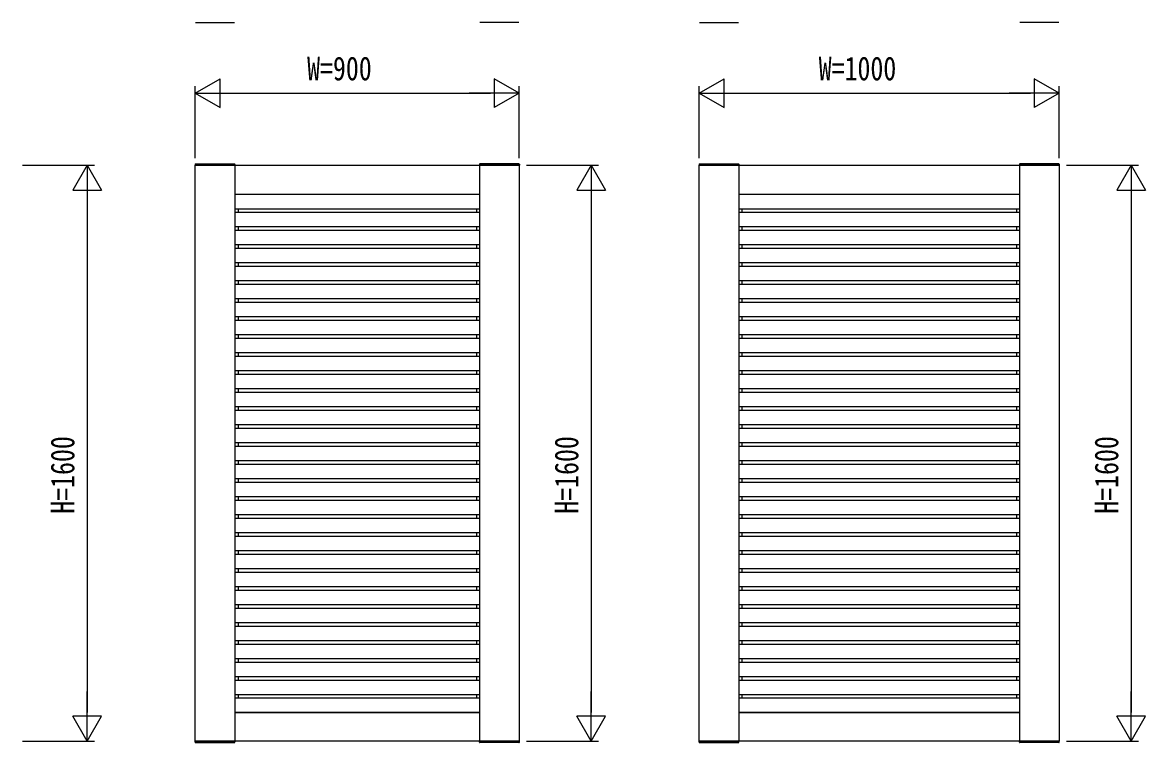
# Model space of a CAD drawing. Units: millimetres on the paper. Extents: x -297 to 297, y -210 to 210.
# Drawn here: x -93 to 63, y -28 to 72 of the extents above; entities that cross this region are included whole.
import ezdxf
from ezdxf.enums import TextEntityAlignment as Align

# ---------------------------------------------------------------- set-up
doc = ezdxf.new("R2010")
doc.units = ezdxf.units.MM
doc.layers.add('0-2_YKK_A1', color=4, linetype='Continuous')
doc.layers.add('0-3_YKK_D', color=6, linetype='Continuous')
doc.styles.add('ＭＳ ゴシック', font='')
doc.styles.get('ＭＳ ゴシック').set_extended_font_data('MS Gothic')

msp = doc.modelspace()

# ---------------------------------------------------------------- linework, layer by layer
at = {"layer": '0-2_YKK_A1'}
for p, q in [((-68.967, 71.975), (-63.53, 71.975)), ((-24.03, 71.975), (-29.467, 71.975)), ((1.033, 71.975), (6.47, 71.975)), ((50.97, 71.975), (45.533, 71.975)), ((-69.017, 52.278), (-69.024, 52.15)), ((-69.024, 52.15), (-63.474, 52.15)), ((-68.967, 52.325), (-63.53, 52.325)), ((-63.499, 52.15), (-63.499, -27.85)), ((-63.48, 52.278), (-63.474, 52.15)), ((-29.517, 52.278), (-29.524, 52.15)), ((-23.974, 52.15), (-29.524, 52.15)), ((-29.499, 52.15), (-29.499, -27.85)), ((-24.03, 52.325), (-29.467, 52.325)), ((-23.98, 52.278), (-23.974, 52.15)), ((0.983, 52.278), (0.976, 52.15)), ((0.976, 52.15), (6.526, 52.15)), ((1.033, 52.325), (6.47, 52.325)), ((6.501, 52.15), (6.501, -27.85)), ((6.52, 52.278), (6.526, 52.15)), ((45.483, 52.278), (45.476, 52.15)), ((51.026, 52.15), (45.476, 52.15)), ((45.501, 52.15), (45.501, -27.85)), ((50.97, 52.325), (45.533, 52.325)), ((51.02, 52.278), (51.026, 52.15)), ((-63.499, 48.15), (-29.499, 48.15)), ((-63.499, 48.11), (-29.499, 48.11)), ((-63.059, 48.15), (-63.059, 48.11)), ((-29.939, 48.15), (-29.939, 48.11)), ((6.501, 48.15), (45.501, 48.15)), ((6.501, 48.11), (45.501, 48.11)), ((6.941, 48.15), (6.941, 48.11)), ((45.061, 48.15), (45.061, 48.11)), ((-63.499, 46.11), (-29.499, 46.11)), ((-63.499, 45.65), (-29.499, 45.65)), ((-63.059, 46.11), (-63.059, 45.65)), ((-29.939, 46.11), (-29.939, 45.65)), ((6.501, 46.11), (45.501, 46.11)), ((6.501, 45.65), (45.501, 45.65)), ((6.941, 46.11), (6.941, 45.65)), ((45.061, 46.11), (45.061, 45.65)), ((-63.499, 43.65), (-29.499, 43.65)), ((-63.499, 43.15), (-29.499, 43.15)), ((-63.059, 43.65), (-63.059, 43.15)), ((-29.939, 43.65), (-29.939, 43.15)), ((6.501, 43.65), (45.501, 43.65)), ((6.501, 43.15), (45.501, 43.15)), ((6.941, 43.65), (6.941, 43.15)), ((45.061, 43.65), (45.061, 43.15)), ((-63.499, 41.15), (-29.499, 41.15)), ((-63.499, 40.65), (-29.499, 40.65)), ((-63.059, 41.15), (-63.059, 40.65)), ((-29.939, 41.15), (-29.939, 40.65)), ((6.501, 41.15), (45.501, 41.15)), ((6.501, 40.65), (45.501, 40.65)), ((6.941, 41.15), (6.941, 40.65)), ((45.061, 41.15), (45.061, 40.65)), ((-63.499, 38.65), (-29.499, 38.65)), ((-63.499, 38.15), (-29.499, 38.15)), ((-63.059, 38.65), (-63.059, 38.19)), ((-29.939, 38.65), (-29.939, 38.19)), ((6.501, 38.65), (45.501, 38.65)), ((6.501, 38.15), (45.501, 38.15)), ((6.941, 38.65), (6.941, 38.19)), ((45.061, 38.65), (45.061, 38.19)), ((-63.499, 36.15), (-29.499, 36.15)), ((-63.059, 36.15), (-63.059, 35.65)), ((-29.939, 36.15), (-29.939, 35.65)), ((6.501, 36.15), (45.501, 36.15)), ((6.941, 36.15), (6.941, 35.65)), ((45.061, 36.15), (45.061, 35.65)), ((-63.499, 35.65), (-29.499, 35.65)), ((6.501, 35.65), (45.501, 35.65)), ((-63.499, 33.65), (-29.499, 33.65)), ((-63.499, 33.15), (-29.499, 33.15)), ((-63.059, 33.65), (-63.059, 33.15)), ((-29.939, 33.65), (-29.939, 33.15)), ((6.501, 33.65), (45.501, 33.65)), ((6.501, 33.15), (45.501, 33.15)), ((6.941, 33.65), (6.941, 33.15)), ((45.061, 33.65), (45.061, 33.15)), ((-63.499, 31.15), (-29.499, 31.15)), ((-63.499, 30.65), (-29.499, 30.65)), ((-63.059, 31.11), (-63.059, 30.65)), ((-29.939, 31.11), (-29.939, 30.65)), ((6.501, 31.15), (45.501, 31.15)), ((6.501, 30.65), (45.501, 30.65)), ((6.941, 31.11), (6.941, 30.65)), ((45.061, 31.11), (45.061, 30.65)), ((-63.499, 28.65), (-29.499, 28.65)), ((-63.499, 28.15), (-29.499, 28.15)), ((-63.059, 28.65), (-63.059, 28.15)), ((-29.939, 28.65), (-29.939, 28.15)), ((6.501, 28.65), (45.501, 28.65)), ((6.501, 28.15), (45.501, 28.15)), ((6.941, 28.65), (6.941, 28.15)), ((45.061, 28.65), (45.061, 28.15)), ((-63.499, 26.15), (-29.499, 26.15)), ((-63.499, 25.65), (-29.499, 25.65)), ((-63.059, 26.15), (-63.059, 25.65)), ((-29.939, 26.15), (-29.939, 25.65)), ((6.501, 26.15), (45.501, 26.15)), ((6.501, 25.65), (45.501, 25.65)), ((6.941, 26.15), (6.941, 25.65)), ((45.061, 26.15), (45.061, 25.65)), ((-63.499, 23.65), (-29.499, 23.65)), ((-63.059, 23.65), (-63.059, 23.15)), ((-29.939, 23.65), (-29.939, 23.15)), ((6.501, 23.65), (45.501, 23.65)), ((6.941, 23.65), (6.941, 23.15)), ((45.061, 23.65), (45.061, 23.15)), ((-63.499, 23.15), (-29.499, 23.15)), ((6.501, 23.15), (45.501, 23.15)), ((-63.499, 21.15), (-29.499, 21.15)), ((-63.499, 20.65), (-29.499, 20.65)), ((-63.059, 21.15), (-63.059, 20.65)), ((-29.939, 21.15), (-29.939, 20.65)), ((6.501, 21.15), (45.501, 21.15)), ((6.501, 20.65), (45.501, 20.65)), ((6.941, 21.15), (6.941, 20.65)), ((45.061, 21.15), (45.061, 20.65)), ((-63.499, 18.65), (-29.499, 18.65)), ((-63.499, 18.15), (-29.499, 18.15)), ((-63.059, 18.65), (-63.059, 18.15)), ((-29.939, 18.65), (-29.939, 18.15)), ((6.501, 18.65), (45.501, 18.65)), ((6.501, 18.15), (45.501, 18.15)), ((6.941, 18.65), (6.941, 18.15)), ((45.061, 18.65), (45.061, 18.15)), ((-63.499, 16.15), (-29.499, 16.15)), ((-63.499, 15.65), (-29.499, 15.65)), ((-63.059, 16.15), (-63.059, 15.65)), ((-29.939, 16.15), (-29.939, 15.65)), ((6.501, 16.15), (45.501, 16.15)), ((6.501, 15.65), (45.501, 15.65)), ((6.941, 16.15), (6.941, 15.65)), ((45.061, 16.15), (45.061, 15.65)), ((-63.499, 13.65), (-29.499, 13.65)), ((-63.499, 13.15), (-29.499, 13.15)), ((-63.059, 13.65), (-63.059, 13.15)), ((-29.939, 13.65), (-29.939, 13.15)), ((6.501, 13.65), (45.501, 13.65)), ((6.501, 13.15), (45.501, 13.15)), ((6.941, 13.65), (6.941, 13.15)), ((45.061, 13.65), (45.061, 13.15)), ((-63.499, 11.15), (-29.499, 11.15)), ((-63.059, 11.15), (-63.059, 10.65)), ((-29.939, 11.15), (-29.939, 10.65)), ((6.501, 11.15), (45.501, 11.15)), ((6.941, 11.15), (6.941, 10.65)), ((45.061, 11.15), (45.061, 10.65)), ((-63.499, 10.65), (-29.499, 10.65)), ((6.501, 10.65), (45.501, 10.65)), ((-63.499, 8.65), (-29.499, 8.65)), ((-63.499, 8.15), (-29.499, 8.15)), ((-63.059, 8.65), (-63.059, 8.15)), ((-29.939, 8.65), (-29.939, 8.15)), ((6.501, 8.65), (45.501, 8.65)), ((6.501, 8.15), (45.501, 8.15)), ((6.941, 8.65), (6.941, 8.15)), ((45.061, 8.65), (45.061, 8.15)), ((-63.499, 6.15), (-29.499, 6.15)), ((-63.499, 5.65), (-29.499, 5.65)), ((-63.059, 6.15), (-63.059, 5.65)), ((-29.939, 6.15), (-29.939, 5.65)), ((6.501, 6.15), (45.501, 6.15)), ((6.501, 5.65), (45.501, 5.65)), ((6.941, 6.15), (6.941, 5.65)), ((45.061, 6.15), (45.061, 5.65)), ((-63.499, 3.65), (-29.499, 3.65)), ((-63.499, 3.15), (-29.499, 3.15)), ((-63.059, 3.65), (-63.059, 3.15)), ((-29.939, 3.65), (-29.939, 3.15)), ((6.501, 3.65), (45.501, 3.65)), ((6.501, 3.15), (45.501, 3.15)), ((6.941, 3.65), (6.941, 3.15)), ((45.061, 3.65), (45.061, 3.15)), ((-63.499, 1.15), (-29.499, 1.15)), ((-63.499, 0.65), (-29.499, 0.65)), ((-63.059, 1.15), (-63.059, 0.65)), ((-29.939, 1.15), (-29.939, 0.65)), ((6.501, 1.15), (45.501, 1.15)), ((6.501, 0.65), (45.501, 0.65)), ((6.941, 1.15), (6.941, 0.65)), ((45.061, 1.15), (45.061, 0.65)), ((-63.499, -1.35), (-29.499, -1.35)), ((-63.059, -1.35), (-63.059, -1.85)), ((-29.939, -1.35), (-29.939, -1.85)), ((6.501, -1.35), (45.501, -1.35)), ((6.941, -1.35), (6.941, -1.85)), ((45.061, -1.35), (45.061, -1.85)), ((-63.499, -1.85), (-29.499, -1.85)), ((6.501, -1.85), (45.501, -1.85)), ((-63.499, -3.85), (-29.499, -3.85)), ((-63.499, -4.35), (-29.499, -4.35)), ((-63.059, -3.85), (-63.059, -4.35)), ((-29.939, -3.85), (-29.939, -4.35)), ((6.501, -3.85), (45.501, -3.85)), ((6.501, -4.35), (45.501, -4.35)), ((6.941, -3.85), (6.941, -4.35)), ((45.061, -3.85), (45.061, -4.35)), ((-63.499, -6.35), (-29.499, -6.35)), ((-63.499, -6.85), (-29.499, -6.85)), ((-63.059, -6.35), (-63.059, -6.85)), ((-29.939, -6.35), (-29.939, -6.85)), ((6.501, -6.35), (45.501, -6.35)), ((6.501, -6.85), (45.501, -6.85)), ((6.941, -6.35), (6.941, -6.85)), ((45.061, -6.35), (45.061, -6.85)), ((-63.499, -8.85), (-29.499, -8.85)), ((-63.499, -9.35), (-29.499, -9.35)), ((-63.059, -8.85), (-63.059, -9.35)), ((-29.939, -8.85), (-29.939, -9.35)), ((6.501, -8.85), (45.501, -8.85)), ((6.501, -9.35), (45.501, -9.35)), ((6.941, -8.85), (6.941, -9.35)), ((45.061, -8.85), (45.061, -9.35)), ((-63.499, -11.35), (-29.499, -11.35)), ((-63.499, -11.85), (-29.499, -11.85)), ((-63.059, -11.35), (-63.059, -11.85)), ((-29.939, -11.35), (-29.939, -11.85)), ((6.501, -11.35), (45.501, -11.35)), ((6.501, -11.85), (45.501, -11.85)), ((6.941, -11.35), (6.941, -11.85)), ((45.061, -11.35), (45.061, -11.85)), ((-63.499, -13.85), (-29.499, -13.85)), ((-63.059, -13.85), (-63.059, -14.35)), ((-29.939, -13.85), (-29.939, -14.35)), ((6.501, -13.85), (45.501, -13.85)), ((6.941, -13.85), (6.941, -14.35)), ((45.061, -13.85), (45.061, -14.35)), ((-63.499, -14.35), (-29.499, -14.35)), ((6.501, -14.35), (45.501, -14.35)), ((-63.499, -16.35), (-29.499, -16.35)), ((-63.499, -16.85), (-29.499, -16.85)), ((-63.059, -16.35), (-63.059, -16.85)), ((-29.939, -16.35), (-29.939, -16.85)), ((6.501, -16.35), (45.501, -16.35)), ((6.501, -16.85), (45.501, -16.85)), ((6.941, -16.35), (6.941, -16.85)), ((45.061, -16.35), (45.061, -16.85)), ((-63.499, -18.85), (-29.499, -18.85)), ((-63.499, -19.35), (-29.499, -19.35)), ((-63.059, -18.85), (-63.059, -19.35)), ((-29.939, -18.85), (-29.939, -19.35)), ((6.501, -18.85), (45.501, -18.85)), ((6.501, -19.35), (45.501, -19.35)), ((6.941, -18.85), (6.941, -19.35)), ((45.061, -18.85), (45.061, -19.35)), ((-63.499, -21.35), (-29.499, -21.35)), ((-63.499, -21.81), (-29.499, -21.81)), ((-63.059, -21.35), (-63.059, -21.81)), ((-29.939, -21.35), (-29.939, -21.81)), ((6.501, -21.35), (45.501, -21.35)), ((6.501, -21.81), (45.501, -21.81)), ((6.941, -21.35), (6.941, -21.81)), ((45.061, -21.35), (45.061, -21.81)), ((-63.499, -23.81), (-29.499, -23.81)), ((-63.499, -23.85), (-29.499, -23.85)), ((-63.059, -23.81), (-63.059, -23.85)), ((-29.939, -23.81), (-29.939, -23.85)), ((6.501, -23.81), (45.501, -23.81)), ((6.501, -23.85), (45.501, -23.85)), ((6.941, -23.81), (6.941, -23.85)), ((45.061, -23.81), (45.061, -23.85)), ((-69.024, -27.85), (-63.474, -27.85)), ((-69.017, -27.978), (-69.024, -27.85)), ((-68.967, -28.025), (-63.53, -28.025)), ((-63.48, -27.978), (-63.474, -27.85)), ((-23.974, -27.85), (-29.524, -27.85)), ((-29.517, -27.978), (-29.524, -27.85)), ((-24.03, -28.025), (-29.467, -28.025)), ((-23.98, -27.978), (-23.974, -27.85)), ((0.976, -27.85), (6.526, -27.85)), ((0.983, -27.978), (0.976, -27.85)), ((1.033, -28.025), (6.47, -28.025)), ((6.52, -27.978), (6.526, -27.85)), ((51.026, -27.85), (45.476, -27.85)), ((45.483, -27.978), (45.476, -27.85)), ((50.97, -28.025), (45.533, -28.025)), ((51.02, -27.978), (51.026, -27.85))]:
    msp.add_line(p, q, dxfattribs=at)
for points in [[(-68.999, 52.15), (-23.999, 52.15), (-23.999, -27.85), (-68.999, -27.85)], [(1.001, 52.15), (51.001, 52.15), (51.001, -27.85), (1.001, -27.85)]]:
    msp.add_lwpolyline(points, close=True, dxfattribs=at)
for centre, start, end in [((-68.967, 52.275), 90, 177), ((-63.53, 52.275), 3, 90), ((-29.467, 52.275), 90, 177), ((-24.03, 52.275), 3, 90), ((1.033, 52.275), 90, 177), ((6.47, 52.275), 3, 90), ((45.533, 52.275), 90, 177), ((50.97, 52.275), 3, 90), ((-68.967, -27.975), 183, 270), ((-63.53, -27.975), 270, 357), ((-29.467, -27.975), 183, 270), ((-24.03, -27.975), 270, 357), ((1.033, -27.975), 183, 270), ((6.47, -27.975), 270, 357), ((45.533, -27.975), 183, 270), ((50.97, -27.975), 270, 357)]:
    msp.add_arc(centre, 0.05, start, end, dxfattribs=at)
at = {"layer": '0-3_YKK_D'}
for p, q in [((-68.999, 62.15), (-65.535, 64.15)), ((-65.535, 60.15), (-65.535, 64.15)), ((-23.999, 62.15), (-27.463, 64.15)), ((-27.463, 64.15), (-27.463, 60.15)), ((1.001, 62.15), (4.465, 64.15)), ((4.465, 60.15), (4.465, 64.15)), ((51.001, 62.15), (47.537, 64.15)), ((47.537, 64.15), (47.537, 60.15)), ((-68.999, 53.15), (-68.999, 63.15)), ((-23.999, 53.15), (-23.999, 63.15)), ((1.001, 53.15), (1.001, 63.15)), ((51.001, 53.15), (51.001, 63.15)), ((-68.999, 62.15), (-65.535, 60.15)), ((-68.999, 62.15), (-62.07, 62.15)), ((-64.999, 62.15), (-27.999, 62.15)), ((-23.999, 62.15), (-30.927, 62.15)), ((-23.999, 62.15), (-27.463, 60.15)), ((1.001, 62.15), (4.465, 60.15)), ((1.001, 62.15), (7.93, 62.15)), ((5.001, 62.15), (47.001, 62.15)), ((51.001, 62.15), (44.073, 62.15)), ((51.001, 62.15), (47.537, 60.15)), ((-92.999, 52.15), (-82.999, 52.15)), ((-83.999, 52.15), (-85.999, 48.686)), ((-83.999, 52.15), (-81.999, 48.686)), ((-83.999, 52.15), (-83.999, 45.222)), ((-22.999, 52.15), (-12.999, 52.15)), ((-13.999, 52.15), (-15.999, 48.686)), ((-13.999, 52.15), (-11.999, 48.686)), ((-13.999, 52.15), (-13.999, 45.222)), ((52.001, 52.15), (62.001, 52.15)), ((61.001, 52.15), (59.001, 48.686)), ((61.001, 52.15), (63.001, 48.686)), ((61.001, 52.15), (61.001, 45.222)), ((-85.999, 48.686), (-81.999, 48.686)), ((-15.999, 48.686), (-11.999, 48.686)), ((59.001, 48.686), (63.001, 48.686)), ((-83.999, 48.15), (-83.999, -23.85)), ((-13.999, 48.15), (-13.999, -23.85)), ((61.001, 48.15), (61.001, -23.85)), ((-83.999, -27.85), (-83.999, -20.922)), ((-13.999, -27.85), (-13.999, -20.922)), ((61.001, -27.85), (61.001, -20.922)), ((-83.999, -27.85), (-85.999, -24.386)), ((-81.999, -24.386), (-85.999, -24.386)), ((-83.999, -27.85), (-81.999, -24.386)), ((-13.999, -27.85), (-15.999, -24.386)), ((-11.999, -24.386), (-15.999, -24.386)), ((-13.999, -27.85), (-11.999, -24.386)), ((61.001, -27.85), (59.001, -24.386)), ((63.001, -24.386), (59.001, -24.386)), ((61.001, -27.85), (63.001, -24.386)), ((-92.999, -27.85), (-82.999, -27.85)), ((-22.999, -27.85), (-12.999, -27.85)), ((52.001, -27.85), (62.001, -27.85))]:
    msp.add_line(p, q, dxfattribs=at)

# ---------------------------------------------------------------- texts
at = {"layer": '0-3_YKK_D', "style": 'ＭＳ ゴシック', "width": 0.8}
for s, p in [('W=900', (-53.459, 62.95)), ('W=1000', (17.601, 62.95))]:
    msp.add_text(s, height=3.299, dxfattribs=at).set_placement(p, align=Align.BOTTOM_LEFT)
for p in [(-84.799, 3.75), (-14.799, 3.75), (60.201, 3.75)]:
    msp.add_text('H=1600', height=3.299, rotation=90, dxfattribs=at).set_placement(p, align=Align.BOTTOM_LEFT)

doc.saveas('drawing.dxf')
